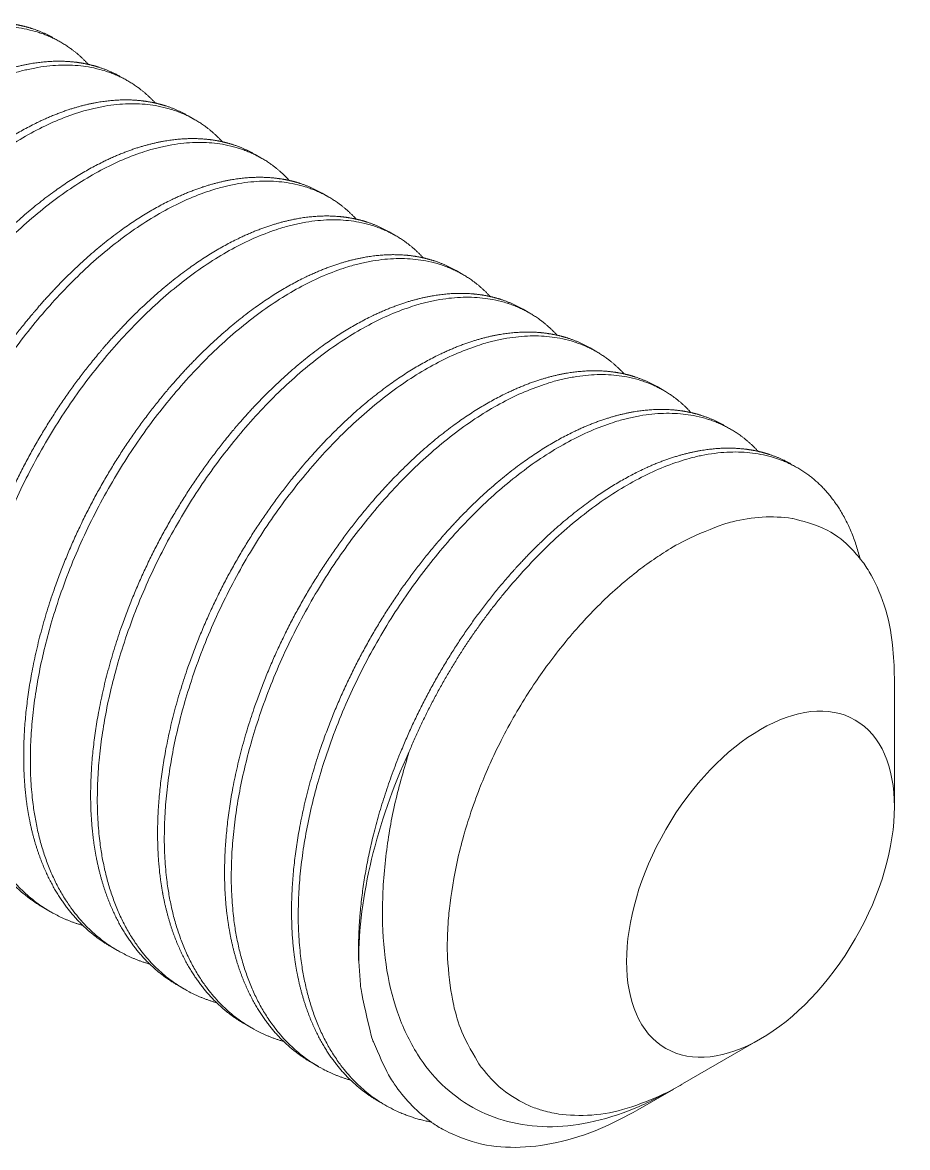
# Model space of a CAD drawing. Header units: millimetres. Extents: x -15 to 313, y -16 to 261.
# Drawn here: x 253.12 to 271.81, y 55.92 to 79.66 of the extents above; entities that cross this region are included whole.
import ezdxf

# ---------------------------------------------------------------- set-up
doc = ezdxf.new("R2010")
doc.units = ezdxf.units.MM
doc.header["$LTSCALE"] = 12.7
doc.layers.add('Visible', color=7, linetype='Continuous', lineweight=40)

msp = doc.modelspace()

# ---------------------------------------------------------------- linework, layer by layer
at = {"layer": 'Visible', "lineweight": 5}
for p, q in [((253.935, 79.246), (253.793, 79.328)), ((255.349, 78.43), (255.207, 78.512)), ((256.763, 77.613), (256.622, 77.695)), ((258.177, 76.797), (258.036, 76.879)), ((259.591, 75.98), (259.45, 76.062)), ((261.006, 75.164), (260.864, 75.246)), ((262.42, 74.347), (262.278, 74.429)), ((263.834, 73.531), (263.693, 73.613)), ((265.248, 72.714), (265.107, 72.796)), ((266.662, 71.898), (266.521, 71.98)), ((268.077, 71.081), (267.935, 71.163)), ((269.491, 70.265), (269.349, 70.347)), ((271.535, 63.113), (271.535, 65.828)), ((253.571, 60.981), (253.713, 60.899)), ((254.986, 60.164), (255.127, 60.083)), ((260.259, 59.359), (260.221, 59.847)), ((256.4, 59.348), (256.541, 59.266)), ((257.814, 58.531), (257.955, 58.45)), ((267.061, 57.265), (268.706, 58.214)), ((259.228, 57.715), (259.37, 57.633)), ((266.118, 56.72), (266.876, 57.158)), ((260.642, 56.898), (260.784, 56.817))]:
    msp.add_line(p, q, dxfattribs=at)
for centre, radius, start, end in [((268.921, 66.107), 3.125, 81.5994, 104.9111), ((263.561, 58.993), 3.11, 214.9167, 234.6518)]:
    msp.add_arc(centre, radius, start, end, dxfattribs=at)
msp.add_ellipse((268.706, 61.48), major_axis=(2, 3.464), ratio=0.57735, dxfattribs=at)
at = {"layer": 'Visible', "lineweight": 5, "extrusion": (0, 0, -1)}
msp.add_ellipse((265.878, 63.113), major_axis=(-4, -6.928), ratio=0.57735, start_param=0.785398, end_param=1.409164, dxfattribs=at)
at = {"layer": 'Visible', "lineweight": 5}
for points, weights, knots in [([(253.793, 79.328), (253.47, 79.514), (253.093, 79.598), (252.892, 79.642), (252.678, 79.657), (252.436, 79.673), (252.18, 79.651), (251.651, 79.604), (251.083, 79.391), (250.411, 79.14), (249.725, 78.672), (248.673, 77.955), (247.715, 76.826), (247.481, 76.55), (247.257, 76.255), (246.052, 74.659), (245.36, 72.755), (244.841, 71.328), (244.706, 69.96), (244.648, 69.376), (244.665, 68.829), (244.672, 68.579), (244.696, 68.339), (244.761, 67.688), (244.943, 67.126), (245.106, 66.619), (245.36, 66.202), (245.595, 65.816), (245.899, 65.519), (246.175, 65.251), (246.5, 65.063)], [0.949189796057, 0.960005231844, 0.978051487337, 0.987940168127, 1, 0.986348888511, 0.975479690162, 0.953707331989, 0.943097422573, 0.930843090285, 0.933479468863, 0.937554112857, 0.977198376589, 0.987417471563, 1, 0.93561673088, 0.933113929545, 0.931246708319, 0.963821805988, 0.978441972638, 1, 0.990041303396, 0.981563120872, 0.959267091327, 0.947210168754, 0.936585653044, 0.933911874967, 0.931446151184, 0.935741966357, 0.939657366538, 0.949189796057], [0.70276189, 0.70276189, 0.70276189, 0.70337031, 0.70337031, 0.7037037, 0.7037037, 0.70408109, 0.70408109, 0.70483703, 0.70483703, 0.70571014, 0.70571014, 0.70705957, 0.70705957, 0.70740741, 0.70740741, 0.70918727, 0.70918727, 0.71051514, 0.71051514, 0.71111111, 0.71111111, 0.71138642, 0.71138642, 0.71211042, 0.71211042, 0.71274841, 0.71274841, 0.71333676, 0.71333676, 0.713873, 0.713873, 0.713873]), ([(254.51, 78.783), (254.254, 79.062), (253.934, 79.246), (253.438, 79.533), (252.82, 79.575), (250.109, 79.76), (247.399, 76.173), (244.688, 72.586), (244.806, 68.747), (244.891, 65.993), (246.642, 64.982), (246.957, 64.8), (247.312, 64.697)], [0.935034730871, 0.938732015941, 0.949189796057, 0.965931690779, 1, 0.866025403784, 1, 0.866025403784, 1, 0.900093713005, 0.949189796057, 0.958590730155, 0.973454793849], [0.72439581, 0.72439581, 0.72439581, 0.72498411, 0.72498411, 0.72592593, 0.72592593, 0.72962963, 0.72962963, 0.73333333, 0.73333333, 0.73609522, 0.73609522, 0.73662407, 0.73662407, 0.73662407]), ([(255.207, 78.512), (254.884, 78.698), (254.507, 78.781), (254.307, 78.826), (254.093, 78.84), (253.85, 78.857), (253.595, 78.834), (253.065, 78.787), (252.497, 78.575), (251.825, 78.323), (251.14, 77.856), (250.087, 77.139), (249.129, 76.01), (248.895, 75.734), (248.671, 75.438), (247.466, 73.843), (246.774, 71.939), (246.255, 70.511), (246.12, 69.143), (246.062, 68.559), (246.079, 68.012), (246.086, 67.763), (246.11, 67.523), (246.175, 66.872), (246.357, 66.31), (246.521, 65.802), (246.774, 65.386), (247.009, 64.999), (247.314, 64.703), (247.589, 64.435), (247.915, 64.247)], [0.949189796057, 0.960005231844, 0.978051487337, 0.987940168127, 1, 0.986348888511, 0.975479690162, 0.953707331989, 0.943097422573, 0.930843090285, 0.933479468863, 0.937554112857, 0.977198376589, 0.987417471563, 1, 0.93561673088, 0.933113929545, 0.931246708319, 0.963821805988, 0.978441972638, 1, 0.990041303396, 0.981563120872, 0.959267091327, 0.947210168754, 0.936585653044, 0.933911874967, 0.931446151184, 0.935741966357, 0.939657366538, 0.949189796057], [0.72498411, 0.72498411, 0.72498411, 0.72559253, 0.72559253, 0.72592593, 0.72592593, 0.72630331, 0.72630331, 0.72705925, 0.72705925, 0.72793236, 0.72793236, 0.72928179, 0.72928179, 0.72962963, 0.72962963, 0.73140949, 0.73140949, 0.73273737, 0.73273737, 0.73333333, 0.73333333, 0.73360864, 0.73360864, 0.73433264, 0.73433264, 0.73497063, 0.73497063, 0.73555898, 0.73555898, 0.73609522, 0.73609522, 0.73609522]), ([(255.925, 77.966), (255.668, 78.246), (255.349, 78.43), (254.852, 78.717), (254.234, 78.759), (251.523, 78.943), (248.813, 75.357), (246.102, 71.77), (246.22, 67.931), (246.305, 65.176), (248.056, 64.165), (248.371, 63.983), (248.726, 63.88)], [0.935034730871, 0.938732015941, 0.949189796057, 0.965931690779, 1, 0.866025403784, 1, 0.866025403784, 1, 0.900093713005, 0.949189796057, 0.958590730155, 0.973454793849], [0.74661804, 0.74661804, 0.74661804, 0.74720634, 0.74720634, 0.74814815, 0.74814815, 0.75185185, 0.75185185, 0.75555556, 0.75555556, 0.75831745, 0.75831745, 0.75884629, 0.75884629, 0.75884629]), ([(256.621, 77.695), (256.299, 77.881), (255.922, 77.965), (255.721, 78.009), (255.507, 78.024), (255.264, 78.04), (255.009, 78.018), (254.479, 77.971), (253.911, 77.758), (253.24, 77.507), (252.554, 77.039), (251.502, 76.322), (250.543, 75.193), (250.309, 74.917), (250.086, 74.622), (248.88, 73.026), (248.188, 71.122), (247.669, 69.695), (247.534, 68.327), (247.476, 67.743), (247.493, 67.196), (247.501, 66.946), (247.525, 66.706), (247.589, 66.055), (247.771, 65.493), (247.935, 64.986), (248.188, 64.569), (248.423, 64.183), (248.728, 63.886), (249.003, 63.618), (249.329, 63.43)], [0.949189796057, 0.960005231844, 0.978051487337, 0.987940168127, 1, 0.986348888511, 0.975479690162, 0.953707331989, 0.943097422573, 0.930843090285, 0.933479468863, 0.937554112857, 0.977198376589, 0.987417471563, 1, 0.93561673088, 0.933113929545, 0.931246708319, 0.963821805988, 0.978441972638, 1, 0.990041303396, 0.981563120872, 0.959267091327, 0.947210168754, 0.936585653044, 0.933911874967, 0.931446151184, 0.935741966357, 0.939657366538, 0.949189796057], [0.74720634, 0.74720634, 0.74720634, 0.74781476, 0.74781476, 0.74814815, 0.74814815, 0.74852553, 0.74852553, 0.74928147, 0.74928147, 0.75015458, 0.75015458, 0.75150401, 0.75150401, 0.75185185, 0.75185185, 0.75363172, 0.75363172, 0.75495959, 0.75495959, 0.75555556, 0.75555556, 0.75583086, 0.75583086, 0.75655487, 0.75655487, 0.75719286, 0.75719286, 0.7577812, 0.7577812, 0.75831745, 0.75831745, 0.75831745]), ([(257.339, 77.15), (257.082, 77.429), (256.763, 77.613), (256.266, 77.9), (255.648, 77.942), (252.938, 78.127), (250.227, 74.54), (247.517, 70.953), (247.634, 67.114), (247.719, 64.36), (249.47, 63.349), (249.785, 63.167), (250.14, 63.064)], [0.935034730871, 0.938732015941, 0.949189796057, 0.965931690779, 1, 0.866025403784, 1, 0.866025403784, 1, 0.900093713005, 0.949189796057, 0.958590730155, 0.973454793849], [0.76884026, 0.76884026, 0.76884026, 0.76942856, 0.76942856, 0.77037037, 0.77037037, 0.77407407, 0.77407407, 0.77777778, 0.77777778, 0.78053967, 0.78053967, 0.78106852, 0.78106852, 0.78106852]), ([(258.036, 76.879), (257.713, 77.065), (257.336, 77.148), (257.135, 77.193), (256.921, 77.207), (256.679, 77.224), (256.423, 77.201), (255.893, 77.154), (255.326, 76.942), (254.654, 76.69), (253.968, 76.223), (252.916, 75.506), (251.958, 74.377), (251.723, 74.101), (251.5, 73.805), (250.294, 72.21), (249.602, 70.306), (249.084, 68.878), (248.948, 67.51), (248.89, 66.926), (248.907, 66.379), (248.915, 66.13), (248.939, 65.89), (249.004, 65.239), (249.185, 64.677), (249.349, 64.169), (249.602, 63.753), (249.837, 63.366), (250.142, 63.07), (250.417, 62.802), (250.743, 62.614)], [0.949189796057, 0.960005231844, 0.978051487337, 0.987940168127, 1, 0.986348888511, 0.975479690162, 0.953707331989, 0.943097422573, 0.930843090285, 0.933479468863, 0.937554112857, 0.977198376589, 0.987417471563, 1, 0.93561673088, 0.933113929545, 0.931246708319, 0.963821805988, 0.978441972638, 1, 0.990041303396, 0.981563120872, 0.959267091327, 0.947210168754, 0.936585653044, 0.933911874967, 0.931446151184, 0.935741966357, 0.939657366538, 0.949189796057], [0.76942856, 0.76942856, 0.76942856, 0.77003698, 0.77003698, 0.77037037, 0.77037037, 0.77074775, 0.77074775, 0.7715037, 0.7715037, 0.7723768, 0.7723768, 0.77372623, 0.77372623, 0.77407407, 0.77407407, 0.77585394, 0.77585394, 0.77718181, 0.77718181, 0.77777778, 0.77777778, 0.77805308, 0.77805308, 0.77877709, 0.77877709, 0.77941508, 0.77941508, 0.78000342, 0.78000342, 0.78053967, 0.78053967, 0.78053967]), ([(258.753, 76.333), (258.496, 76.613), (258.177, 76.797), (257.68, 77.084), (257.062, 77.126), (254.352, 77.31), (251.641, 73.724), (248.931, 70.137), (249.049, 66.298), (249.133, 63.543), (250.885, 62.532), (251.199, 62.35), (251.554, 62.247)], [0.935034730871, 0.938732015941, 0.949189796057, 0.965931690779, 1, 0.866025403784, 1, 0.866025403784, 1, 0.900093713005, 0.949189796057, 0.958590730155, 0.973454793849], [0.79106248, 0.79106248, 0.79106248, 0.79165078, 0.79165078, 0.79259259, 0.79259259, 0.7962963, 0.7962963, 0.8, 0.8, 0.80276189, 0.80276189, 0.80329074, 0.80329074, 0.80329074]), ([(259.45, 76.062), (259.127, 76.248), (258.75, 76.332), (258.549, 76.376), (258.335, 76.391), (258.093, 76.407), (257.837, 76.385), (257.308, 76.338), (256.74, 76.125), (256.068, 75.874), (255.382, 75.406), (254.33, 74.689), (253.372, 73.56), (253.137, 73.284), (252.914, 72.989), (251.708, 71.393), (251.016, 69.489), (250.498, 68.062), (250.362, 66.694), (250.305, 66.11), (250.321, 65.563), (250.329, 65.313), (250.353, 65.073), (250.418, 64.422), (250.599, 63.86), (250.763, 63.353), (251.016, 62.936), (251.251, 62.55), (251.556, 62.253), (251.832, 61.985), (252.157, 61.797)], [0.949189796057, 0.960005231844, 0.978051487337, 0.987940168127, 1, 0.986348888511, 0.975479690162, 0.953707331989, 0.943097422573, 0.930843090285, 0.933479468863, 0.937554112857, 0.977198376589, 0.987417471563, 1, 0.93561673088, 0.933113929545, 0.931246708319, 0.963821805988, 0.978441972638, 1, 0.990041303396, 0.981563120872, 0.959267091327, 0.947210168754, 0.936585653044, 0.933911874967, 0.931446151184, 0.935741966357, 0.939657366538, 0.949189796057], [0.79165078, 0.79165078, 0.79165078, 0.7922592, 0.7922592, 0.79259259, 0.79259259, 0.79296998, 0.79296998, 0.79372592, 0.79372592, 0.79459903, 0.79459903, 0.79594845, 0.79594845, 0.7962963, 0.7962963, 0.79807616, 0.79807616, 0.79940403, 0.79940403, 0.8, 0.8, 0.80027531, 0.80027531, 0.80099931, 0.80099931, 0.8016373, 0.8016373, 0.80222565, 0.80222565, 0.80276189, 0.80276189, 0.80276189]), ([(260.167, 75.517), (259.91, 75.796), (259.591, 75.98), (259.095, 76.267), (258.477, 76.309), (255.766, 76.494), (253.056, 72.907), (250.345, 69.32), (250.463, 65.481), (250.547, 62.727), (252.299, 61.716), (252.614, 61.534), (252.968, 61.431)], [0.935034730871, 0.938732015941, 0.949189796057, 0.965931690779, 1, 0.866025403784, 1, 0.866025403784, 1, 0.900093713005, 0.949189796057, 0.958590730155, 0.973454793849], [0.8132847, 0.8132847, 0.8132847, 0.813873, 0.813873, 0.81481481, 0.81481481, 0.81851852, 0.81851852, 0.82222222, 0.82222222, 0.82498411, 0.82498411, 0.82551296, 0.82551296, 0.82551296]), ([(260.864, 75.246), (260.541, 75.432), (260.164, 75.515), (259.963, 75.56), (259.749, 75.574), (259.507, 75.591), (259.251, 75.568), (258.722, 75.521), (258.154, 75.309), (257.482, 75.057), (256.797, 74.59), (255.744, 73.873), (254.786, 72.744), (254.552, 72.468), (254.328, 72.172), (253.123, 70.577), (252.431, 68.673), (251.912, 67.245), (251.777, 65.877), (251.719, 65.293), (251.736, 64.746), (251.743, 64.497), (251.767, 64.257), (251.832, 63.606), (252.014, 63.044), (252.177, 62.536), (252.431, 62.12), (252.666, 61.733), (252.97, 61.437), (253.246, 61.169), (253.572, 60.981)], [0.949189796057, 0.960005231844, 0.978051487337, 0.987940168127, 1, 0.986348888511, 0.975479690162, 0.953707331989, 0.943097422573, 0.930843090285, 0.933479468863, 0.937554112857, 0.977198376589, 0.987417471563, 1, 0.93561673088, 0.933113929545, 0.931246708319, 0.963821805988, 0.978441972638, 1, 0.990041303396, 0.981563120872, 0.959267091327, 0.947210168754, 0.936585653044, 0.933911874967, 0.931446151184, 0.935741966357, 0.939657366538, 0.949189796057], [0.813873, 0.813873, 0.813873, 0.81448142, 0.81448142, 0.81481481, 0.81481481, 0.8151922, 0.8151922, 0.81594814, 0.81594814, 0.81682125, 0.81682125, 0.81817068, 0.81817068, 0.81851852, 0.81851852, 0.82029838, 0.82029838, 0.82162625, 0.82162625, 0.82222222, 0.82222222, 0.82249753, 0.82249753, 0.82322153, 0.82322153, 0.82385952, 0.82385952, 0.82444787, 0.82444787, 0.82498411, 0.82498411, 0.82498411]), ([(261.582, 74.7), (261.325, 74.98), (261.005, 75.164), (260.509, 75.451), (259.891, 75.493), (257.18, 75.677), (254.47, 72.091), (251.759, 68.504), (251.877, 64.665), (251.962, 61.91), (253.713, 60.899), (254.028, 60.717), (254.383, 60.614)], [0.935034730871, 0.938732015941, 0.949189796057, 0.965931690779, 1, 0.866025403784, 1, 0.866025403784, 1, 0.900093713005, 0.949189796057, 0.958590730155, 0.973454793849], [0.83550692, 0.83550692, 0.83550692, 0.83609522, 0.83609522, 0.83703704, 0.83703704, 0.84074074, 0.84074074, 0.84444444, 0.84444444, 0.84720634, 0.84720634, 0.84773518, 0.84773518, 0.84773518]), ([(262.278, 74.429), (261.955, 74.615), (261.578, 74.699), (261.378, 74.743), (261.164, 74.758), (260.921, 74.774), (260.666, 74.752), (260.136, 74.705), (259.568, 74.492), (258.897, 74.241), (258.211, 73.773), (257.158, 73.056), (256.2, 71.927), (255.966, 71.651), (255.743, 71.356), (254.537, 69.76), (253.845, 67.856), (253.326, 66.429), (253.191, 65.061), (253.133, 64.477), (253.15, 63.93), (253.157, 63.68), (253.181, 63.44), (253.246, 62.789), (253.428, 62.227), (253.592, 61.72), (253.845, 61.303), (254.08, 60.917), (254.385, 60.62), (254.66, 60.352), (254.986, 60.164)], [0.949189796057, 0.960005231844, 0.978051487337, 0.987940168127, 1, 0.986348888511, 0.975479690162, 0.953707331989, 0.943097422573, 0.930843090285, 0.933479468863, 0.937554112857, 0.977198376589, 0.987417471563, 1, 0.93561673088, 0.933113929545, 0.931246708319, 0.963821805988, 0.978441972638, 1, 0.990041303396, 0.981563120872, 0.959267091327, 0.947210168754, 0.936585653044, 0.933911874967, 0.931446151184, 0.935741966357, 0.939657366538, 0.949189796057], [0.83609522, 0.83609522, 0.83609522, 0.83670365, 0.83670365, 0.83703704, 0.83703704, 0.83741442, 0.83741442, 0.83817036, 0.83817036, 0.83904347, 0.83904347, 0.8403929, 0.8403929, 0.84074074, 0.84074074, 0.8425206, 0.8425206, 0.84384848, 0.84384848, 0.84444444, 0.84444444, 0.84471975, 0.84471975, 0.84544375, 0.84544375, 0.84608174, 0.84608174, 0.84667009, 0.84667009, 0.84720634, 0.84720634, 0.84720634]), ([(262.996, 73.884), (262.739, 74.163), (262.42, 74.347), (261.923, 74.634), (261.305, 74.676), (258.595, 74.861), (255.884, 71.274), (253.173, 67.687), (253.291, 63.848), (253.376, 61.094), (255.127, 60.083), (255.442, 59.901), (255.797, 59.798)], [0.935034730871, 0.938732015941, 0.949189796057, 0.965931690779, 1, 0.866025403784, 1, 0.866025403784, 1, 0.900093713005, 0.949189796057, 0.958590730155, 0.973454793849], [0.85772915, 0.85772915, 0.85772915, 0.85831745, 0.85831745, 0.85925926, 0.85925926, 0.86296296, 0.86296296, 0.86666667, 0.86666667, 0.86942856, 0.86942856, 0.86995741, 0.86995741, 0.86995741]), ([(263.692, 73.613), (263.37, 73.799), (262.993, 73.882), (262.792, 73.927), (262.578, 73.941), (262.335, 73.958), (262.08, 73.935), (261.55, 73.888), (260.983, 73.676), (260.311, 73.424), (259.625, 72.957), (258.573, 72.24), (257.615, 71.111), (257.38, 70.835), (257.157, 70.539), (255.951, 68.944), (255.259, 67.04), (254.741, 65.612), (254.605, 64.244), (254.547, 63.66), (254.564, 63.113), (254.572, 62.864), (254.596, 62.624), (254.66, 61.973), (254.842, 61.411), (255.006, 60.903), (255.259, 60.487), (255.494, 60.1), (255.799, 59.804), (256.074, 59.536), (256.4, 59.348)], [0.949189796057, 0.960005231844, 0.978051487337, 0.987940168127, 1, 0.986348888511, 0.975479690162, 0.953707331989, 0.943097422573, 0.930843090285, 0.933479468863, 0.937554112857, 0.977198376589, 0.987417471563, 1, 0.93561673088, 0.933113929545, 0.931246708319, 0.963821805988, 0.978441972638, 1, 0.990041303396, 0.981563120872, 0.959267091327, 0.947210168754, 0.936585653044, 0.933911874967, 0.931446151184, 0.935741966357, 0.939657366538, 0.949189796057], [0.85831745, 0.85831745, 0.85831745, 0.85892587, 0.85892587, 0.85925926, 0.85925926, 0.85963664, 0.85963664, 0.86039259, 0.86039259, 0.86126569, 0.86126569, 0.86261512, 0.86261512, 0.86296296, 0.86296296, 0.86474283, 0.86474283, 0.8660707, 0.8660707, 0.86666667, 0.86666667, 0.86694197, 0.86694197, 0.86766598, 0.86766598, 0.86830397, 0.86830397, 0.86889231, 0.86889231, 0.86942856, 0.86942856, 0.86942856]), ([(264.41, 73.067), (264.153, 73.347), (263.834, 73.531), (263.337, 73.818), (262.719, 73.86), (260.009, 74.044), (257.298, 70.458), (254.588, 66.871), (254.705, 63.032), (254.79, 60.277), (256.541, 59.266), (256.856, 59.084), (257.211, 58.981)], [0.935034730871, 0.938732015941, 0.949189796057, 0.965931690779, 1, 0.866025403784, 1, 0.866025403784, 1, 0.900093713005, 0.949189796057, 0.958590730155, 0.973454793849], [0.87995137, 0.87995137, 0.87995137, 0.88053967, 0.88053967, 0.88148148, 0.88148148, 0.88518519, 0.88518519, 0.88888889, 0.88888889, 0.89165078, 0.89165078, 0.89217963, 0.89217963, 0.89217963]), ([(265.107, 72.796), (264.784, 72.982), (264.407, 73.066), (264.206, 73.11), (263.992, 73.125), (263.75, 73.141), (263.494, 73.119), (262.964, 73.072), (262.397, 72.859), (261.725, 72.608), (261.039, 72.14), (259.987, 71.423), (259.029, 70.294), (258.794, 70.018), (258.571, 69.723), (257.365, 68.127), (256.673, 66.223), (256.155, 64.796), (256.019, 63.428), (255.961, 62.844), (255.978, 62.297), (255.986, 62.047), (256.01, 61.807), (256.075, 61.156), (256.256, 60.594), (256.42, 60.087), (256.673, 59.67), (256.908, 59.284), (257.213, 58.987), (257.488, 58.719), (257.814, 58.531)], [0.949189796057, 0.960005231844, 0.978051487337, 0.987940168127, 1, 0.986348888511, 0.975479690162, 0.953707331989, 0.943097422573, 0.930843090285, 0.933479468863, 0.937554112857, 0.977198376589, 0.987417471563, 1, 0.93561673088, 0.933113929545, 0.931246708319, 0.963821805988, 0.978441972638, 1, 0.990041303396, 0.981563120872, 0.959267091327, 0.947210168754, 0.936585653044, 0.933911874967, 0.931446151184, 0.935741966357, 0.939657366538, 0.949189796057], [0.88053967, 0.88053967, 0.88053967, 0.88114809, 0.88114809, 0.88148148, 0.88148148, 0.88185886, 0.88185886, 0.88261481, 0.88261481, 0.88348792, 0.88348792, 0.88483734, 0.88483734, 0.88518519, 0.88518519, 0.88696505, 0.88696505, 0.88829292, 0.88829292, 0.88888889, 0.88888889, 0.8891642, 0.8891642, 0.8898882, 0.8898882, 0.89052619, 0.89052619, 0.89111454, 0.89111454, 0.89165078, 0.89165078, 0.89165078]), ([(265.824, 72.251), (265.567, 72.53), (265.248, 72.715), (264.752, 73.001), (264.134, 73.043), (261.423, 73.228), (258.712, 69.641), (256.002, 66.055), (256.12, 62.215), (256.204, 59.461), (257.956, 58.45), (258.27, 58.268), (258.625, 58.165)], [0.935034730871, 0.938732015941, 0.949189796057, 0.965931690779, 1, 0.866025403784, 1, 0.866025403784, 1, 0.900093713005, 0.949189796057, 0.958590730155, 0.973454793849], [0.90217359, 0.90217359, 0.90217359, 0.90276189, 0.90276189, 0.9037037, 0.9037037, 0.90740741, 0.90740741, 0.91111111, 0.91111111, 0.913873, 0.913873, 0.91440185, 0.91440185, 0.91440185]), ([(266.521, 71.98), (266.198, 72.166), (265.821, 72.249), (265.62, 72.294), (265.406, 72.308), (265.164, 72.325), (264.908, 72.302), (264.379, 72.255), (263.811, 72.043), (263.139, 71.791), (262.453, 71.324), (261.401, 70.607), (260.443, 69.478), (260.208, 69.202), (259.985, 68.906), (258.779, 67.311), (258.088, 65.407), (257.569, 63.979), (257.434, 62.611), (257.376, 62.027), (257.392, 61.48), (257.4, 61.231), (257.424, 60.991), (257.489, 60.34), (257.67, 59.778), (257.834, 59.27), (258.088, 58.854), (258.322, 58.467), (258.627, 58.171), (258.903, 57.903), (259.228, 57.715)], [0.949189796057, 0.960005231844, 0.978051487337, 0.987940168127, 1, 0.986348888511, 0.975479690162, 0.953707331989, 0.943097422573, 0.930843090285, 0.933479468863, 0.937554112857, 0.977198376589, 0.987417471563, 1, 0.93561673088, 0.933113929545, 0.931246708319, 0.963821805988, 0.978441972638, 1, 0.990041303396, 0.981563120872, 0.959267091327, 0.947210168754, 0.936585653044, 0.933911874967, 0.931446151184, 0.935741966357, 0.939657366538, 0.949189796057], [0.90276189, 0.90276189, 0.90276189, 0.90337031, 0.90337031, 0.9037037, 0.9037037, 0.90408109, 0.90408109, 0.90483703, 0.90483703, 0.90571014, 0.90571014, 0.90705957, 0.90705957, 0.90740741, 0.90740741, 0.90918727, 0.90918727, 0.91051514, 0.91051514, 0.91111111, 0.91111111, 0.91138642, 0.91138642, 0.91211042, 0.91211042, 0.91274841, 0.91274841, 0.91333676, 0.91333676, 0.913873, 0.913873, 0.913873]), ([(267.238, 71.434), (266.981, 71.714), (266.662, 71.898), (266.166, 72.185), (265.548, 72.227), (262.837, 72.411), (260.127, 68.825), (257.416, 65.238), (257.534, 61.399), (257.618, 58.644), (259.37, 57.633), (259.685, 57.451), (260.04, 57.348)], [0.935034730871, 0.938732015941, 0.949189796057, 0.965931690779, 1, 0.866025403784, 1, 0.866025403784, 1, 0.900093713005, 0.949189796057, 0.958590730155, 0.973454793849], [0.92439581, 0.92439581, 0.92439581, 0.92498411, 0.92498411, 0.92592593, 0.92592593, 0.92962963, 0.92962963, 0.93333333, 0.93333333, 0.93609522, 0.93609522, 0.93662407, 0.93662407, 0.93662407]), ([(267.935, 71.163), (267.612, 71.349), (267.235, 71.433), (267.034, 71.477), (266.821, 71.492), (266.578, 71.508), (266.322, 71.486), (265.793, 71.439), (265.225, 71.226), (264.553, 70.975), (263.868, 70.507), (262.815, 69.79), (261.857, 68.661), (261.623, 68.385), (261.399, 68.09), (260.194, 66.494), (259.502, 64.59), (258.983, 63.163), (258.848, 61.795), (258.79, 61.211), (258.807, 60.664), (258.814, 60.414), (258.838, 60.174), (258.903, 59.523), (259.085, 58.961), (259.248, 58.454), (259.502, 58.037), (259.737, 57.651), (260.041, 57.354), (260.317, 57.086), (260.643, 56.898)], [0.949189796057, 0.960005231844, 0.978051487337, 0.987940168127, 1, 0.986348888511, 0.975479690162, 0.953707331989, 0.943097422573, 0.930843090285, 0.933479468863, 0.937554112857, 0.977198376589, 0.987417471563, 1, 0.93561673088, 0.933113929545, 0.931246708319, 0.963821805988, 0.978441972638, 1, 0.990041303396, 0.981563120872, 0.959267091327, 0.947210168754, 0.936585653044, 0.933911874967, 0.931446151184, 0.935741966357, 0.939657366538, 0.949189796057], [0.92498411, 0.92498411, 0.92498411, 0.92559253, 0.92559253, 0.92592593, 0.92592593, 0.92630331, 0.92630331, 0.92705925, 0.92705925, 0.92793236, 0.92793236, 0.92928179, 0.92928179, 0.92962963, 0.92962963, 0.93140949, 0.93140949, 0.93273737, 0.93273737, 0.93333333, 0.93333333, 0.93360864, 0.93360864, 0.93433264, 0.93433264, 0.93497063, 0.93497063, 0.93555898, 0.93555898, 0.93609522, 0.93609522, 0.93609522]), ([(268.653, 70.618), (268.396, 70.897), (268.077, 71.082), (267.58, 71.368), (266.962, 71.41), (264.251, 71.595), (261.541, 68.008), (258.83, 64.422), (258.948, 60.582), (259.033, 57.828), (260.784, 56.817), (261.237, 56.555), (261.769, 56.458)], [0.935034730871, 0.938732015941, 0.949189796057, 0.965931690779, 1, 0.866025403784, 1, 0.866025403784, 1, 0.900093713005, 0.949189796057, 0.962768865752, 0.987746220695], [0.94661804, 0.94661804, 0.94661804, 0.94720634, 0.94720634, 0.94814815, 0.94814815, 0.95185185, 0.95185185, 0.95555556, 0.95555556, 0.95831745, 0.95831745, 0.95908134, 0.95908134, 0.95908134]), ([(269.349, 70.347), (269.027, 70.533), (268.649, 70.616), (268.449, 70.661), (268.235, 70.675), (267.992, 70.692), (267.737, 70.669), (267.207, 70.622), (266.639, 70.41), (265.968, 70.158), (265.282, 69.691), (264.229, 68.974), (263.271, 67.845), (263.037, 67.569), (262.814, 67.273), (261.608, 65.678), (260.916, 63.774), (260.397, 62.346), (260.262, 60.978), (260.204, 60.394), (260.221, 59.847)], [0.949189796057, 0.960005231844, 0.978051487337, 0.987940168127, 1, 0.986348888511, 0.975479690162, 0.953707331989, 0.943097422573, 0.930843090285, 0.933479468863, 0.937554112857, 0.977198376589, 0.987417471563, 1, 0.93561673088, 0.933113929545, 0.931246708319, 0.963821805988, 0.978441972638, 1], [0.947206336, 0.947206336, 0.947206336, 0.947814756, 0.947814756, 0.948148148, 0.948148148, 0.948525531, 0.948525531, 0.949281475, 0.949281475, 0.950154582, 0.950154582, 0.95150401, 0.95150401, 0.951851852, 0.951851852, 0.953631716, 0.953631716, 0.954959588, 0.954959588, 0.955555556, 0.955555556, 0.955555556]), ([(270.814, 68.33), (270.472, 69.699), (269.491, 70.265), (268.994, 70.552), (268.376, 70.594), (265.666, 70.778), (262.955, 67.192), (261.946, 65.856), (261.286, 64.278)], [0.947408383019, 0.917752286133, 0.949189796057, 0.965931690779, 1, 0.866025403784, 1, 0.945544109126, 0.935356969711], [0.967660047, 0.967660047, 0.967660047, 0.969428558, 0.969428558, 0.97037037, 0.97037037, 0.974074074, 0.974074074, 0.975579497, 0.975579497, 0.975579497])]:
    msp.add_rational_spline(points, weights, degree=2, knots=knots, dxfattribs=at)
for points, knots in [([(266.658, 68.472), (266.789, 68.555), (267.087, 68.745), (267.897, 69.075), (268.062, 69.114), (268.117, 69.127)], [0, 0, 0, 0, 0.342946, 0.782072, 1, 1, 1, 1]), ([(269.377, 69.199), (269.379, 69.198), (269.393, 69.197), (270.107, 69.021), (270.558, 68.644), (270.74, 68.433), (270.818, 68.342)], [0, 0, 0, 0, 0.03788, 0.388509, 0.736476, 1, 1, 1, 1]), ([(264.442, 66.411), (264.542, 66.537), (264.787, 66.842), (265.503, 67.607), (266.281, 68.229), (266.551, 68.403), (266.658, 68.472)], [0, 0, 0, 0, 0.212965, 0.515891, 0.809651, 1, 1, 1, 1]), ([(270.818, 68.342), (270.877, 68.263), (271.027, 68.065), (271.359, 67.36), (271.513, 66.541), (271.528, 66.063), (271.535, 65.837)], [0, 0, 0, 0, 0.178688, 0.451862, 0.739839, 1, 1, 1, 1]), ([(262.774, 63.501), (262.831, 63.643), (262.972, 63.996), (263.465, 65.008), (264.074, 65.935), (264.334, 66.271), (264.442, 66.411)], [0, 0, 0, 0, 0.197684, 0.493973, 0.789316, 1, 1, 1, 1]), ([(261.286, 64.278), (261.182, 63.923), (260.973, 63.215), (260.784, 62.137), (260.696, 60.942), (260.769, 59.791), (260.998, 58.782), (261.431, 57.877), (261.951, 57.236), (262.617, 56.737), (263.358, 56.442), (264.211, 56.33), (265.089, 56.421), (266.052, 56.717), (266.604, 57.012), (266.876, 57.158)], [0, 0, 0, 0, 0.082106, 0.163827, 0.249371, 0.333304, 0.412771, 0.490397, 0.561135, 0.631616, 0.701113, 0.772905, 0.846306, 0.924464, 1, 1, 1, 1]), ([(262.101, 60.506), (262.106, 60.611), (262.12, 60.891), (262.261, 61.904), (262.548, 62.902), (262.706, 63.321), (262.774, 63.501)], [0, 0, 0, 0, 0.174588, 0.46916, 0.770939, 1, 1, 1, 1]), ([(262.254, 58.819), (262.236, 58.883), (262.186, 59.066), (262.076, 59.942), (262.093, 60.331), (262.101, 60.506)], [0, 0, 0, 0, 0.224926, 0.651212, 1, 1, 1, 1]), ([(260.532, 58.151), (260.519, 58.179), (260.476, 58.283), (260.264, 59.253), (260.26, 59.338), (260.259, 59.359)], [0, 0, 0, 0, 0.225041, 0.811504, 1, 1, 1, 1]), ([(262.82, 57.605), (262.812, 57.614), (262.776, 57.657), (262.382, 58.318), (262.295, 58.66), (262.254, 58.819)], [0, 0, 0, 0, 0.126534, 0.593376, 1, 1, 1, 1]), ([(261.01, 57.212), (260.96, 57.283), (260.828, 57.468), (260.645, 57.89), (260.532, 58.151)], [0, 0, 0, 0, 0.383021, 1, 1, 1, 1]), ([(264.086, 56.711), (264.005, 56.736), (263.801, 56.799), (263.214, 57.133), (262.95, 57.449), (262.82, 57.605)], [0, 0, 0, 0, 0.250335, 0.630204, 1, 1, 1, 1]), ([(267.054, 57.26), (266.937, 57.194), (266.661, 57.037), (265.88, 56.723), (265.171, 56.583), (264.456, 56.609), (264.196, 56.681), (264.086, 56.711)], [0, 0, 0, 0, 0.170729, 0.404975, 0.628955, 0.843417, 1, 1, 1, 1]), ([(266.113, 56.717), (265.858, 56.58), (265.336, 56.299), (264.414, 55.999), (263.527, 55.899), (262.737, 55.973), (261.999, 56.288), (261.826, 56.41), (261.761, 56.455)], [0, 0, 0, 0, 0.181508, 0.371735, 0.553507, 0.728098, 0.898783, 1, 1, 1, 1])]:
    msp.add_open_spline(points, degree=3, knots=knots, dxfattribs=at)

doc.saveas('drawing.dxf')
